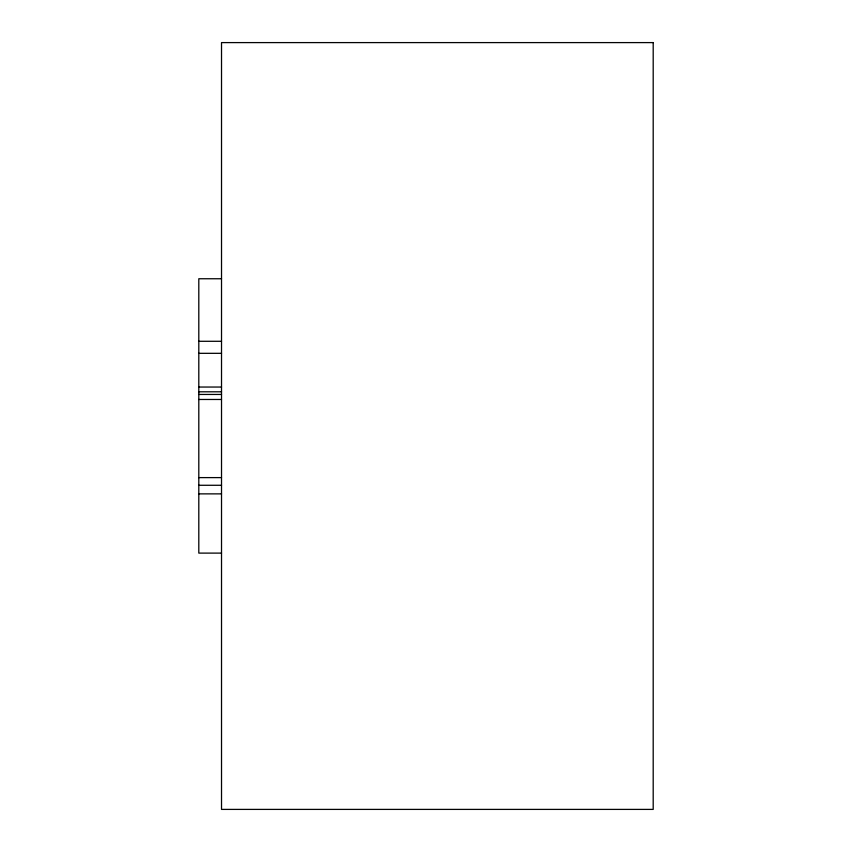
<?xml version="1.0" encoding="UTF-8"?>
<svg xmlns="http://www.w3.org/2000/svg" width="852" height="852" viewBox="0 0 852 852"><rect width="100%" height="100%" fill="white"/><g stroke="black" fill="none" stroke-linecap="round" stroke-linejoin="round"><path stroke-width="1.28" d="M221.52 278.753L198.804 278.753L198.804 553.108L221.52 553.108M198.804 341.29L221.52 341.29M198.804 353.324L221.52 353.324M198.804 387.042L221.52 387.042M198.804 391.803L221.52 391.803M198.804 394.444L221.52 394.444M198.804 399.471L221.52 399.471M198.804 477.61L221.52 477.61M198.804 485.278L221.52 485.278M198.804 493.872L221.52 493.872M653.196 42.6L221.52 42.6L221.52 809.4L653.196 809.4L653.196 42.6"/></g></svg>
